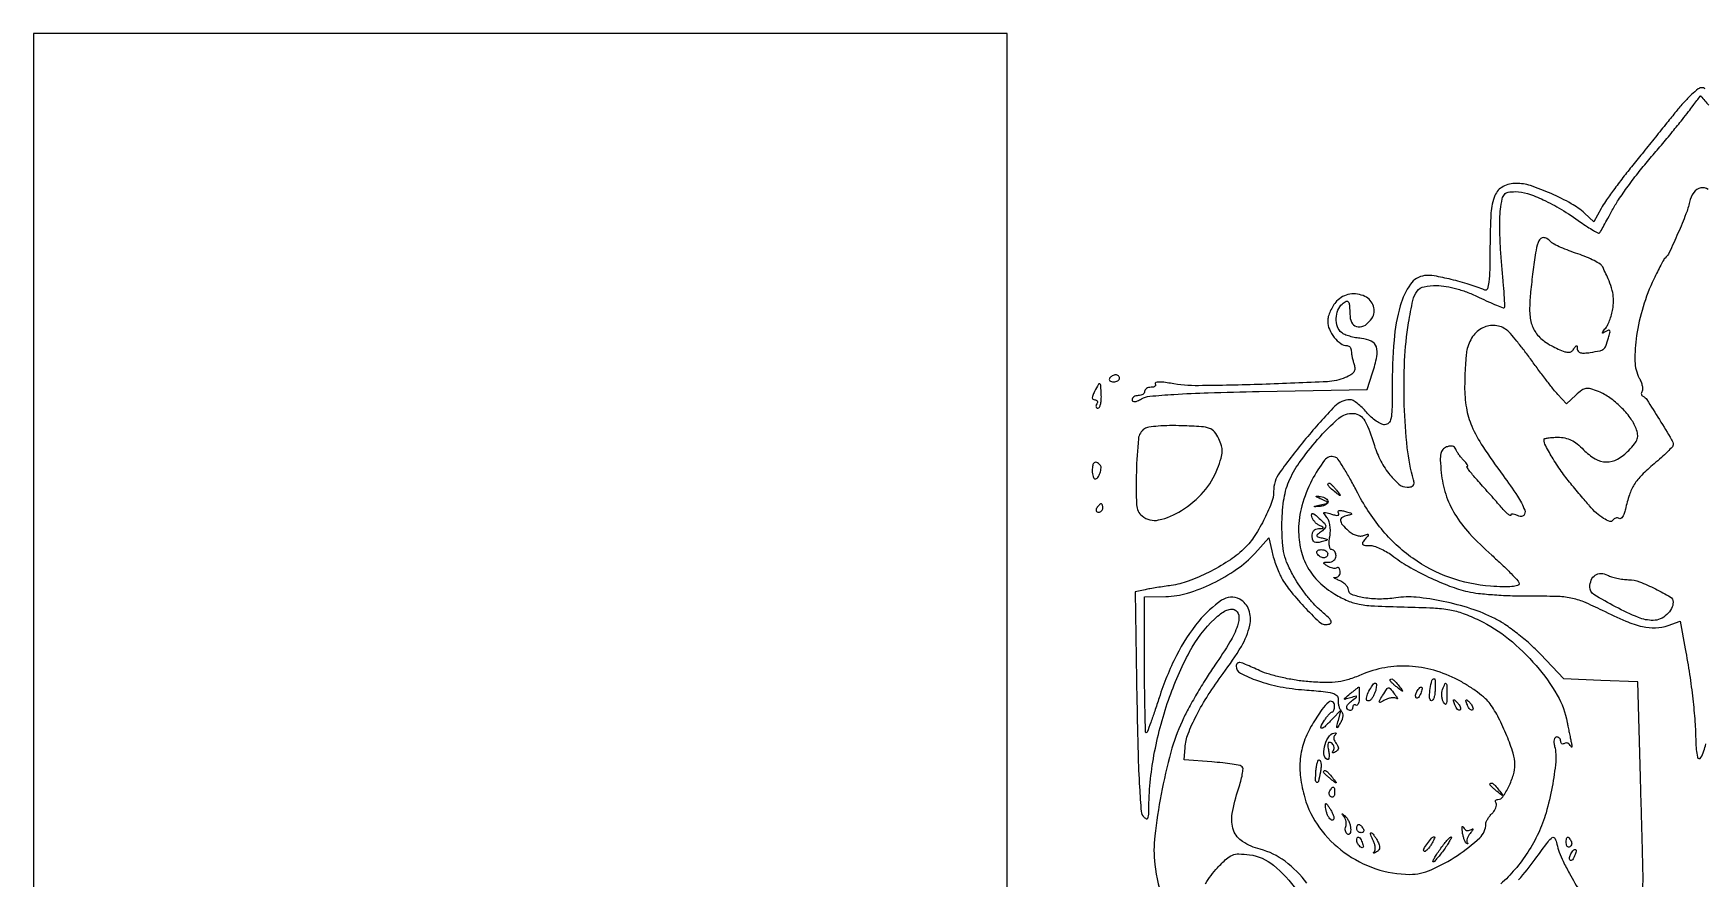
# Model space of a CAD drawing. Extents: x 0 to 848, y 0 to 1200.
# Drawn here: x 0 to 401.1, y 997 to 1200 of the extents above; entities that cross this region are included whole.
import ezdxf

# ---------------------------------------------------------------- set-up
doc = ezdxf.new("R2010")
doc.units = 0

msp = doc.modelspace()

# ---------------------------------------------------------------- linework, layer by layer
for points in [[(566.821126, 1139.97925, -0.000003), (566.831352, 1129.659375, -0.000009)], [(566.842867, 1117.750456, -0.000006), (566.855748, 1104, 0.000253)], [(401.720941, 1186.702658, 0.150186), (400.910463, 1186.969079, 0.17366), (400.045824, 1186.678279, 0.019212), (398.433884, 1185.301855, 0.021603), (396.593013, 1183.450018, 0.015878), (394.711671, 1181.25, -0.000582), (392.53307, 1178.538693, -0.000285), (389.752279, 1175.090226, -0.000283), (386.858552, 1171.510045, -0.000412), (384.301208, 1168.355023, 0.006402), (381.94937, 1165.381406, 0.006445), (379.679826, 1162.355176, 0.006311), (377.769827, 1159.6682, 0.025682), (376.71522, 1157.963383), (374.93044, 1154.71672), (372.71522, 1156.792175, 0.061059), (369.545828, 1159.107246, 0.02388), (364.685149, 1161.522433, 0.023198), (359.712045, 1163.434241, 0.079559), (356.306704, 1163.990231, 0.122361), (353.132079, 1163.211828, 0.175716), (351.200099, 1161.091502, 0.083443), (350.237703, 1156.878322, 0.014519), (350, 1148.69416, -0.005011), (349.945795, 1143.285228, -0.025079), (349.733281, 1140.262503, -0.051619), (349.363037, 1138.633495, -0.434891), (348.75, 1138.356985, 0.024085), (345.016073, 1139.71384, 0.016476), (340.663881, 1140.906352, 0.014992), (336.609913, 1141.747179, 0.072398), (334.2636, 1141.817553, 0.21815), (330.880761, 1139.770746, 0.079613), (328.448292, 1134.579722, 0.050216), (326.955379, 1126.327218, 0.019658), (326.5, 1114.749118, -0.005118), (326.447962, 1109.665249, -0.046035), (326.198186, 1107.45391, -0.142094), (325.642825, 1106.40459, -0.203284), (324.68544, 1105.999118, -0.11503), (323.815848, 1106.202306, -0.036638), (322.662384, 1106.880991, -0.03436), (321.446388, 1107.851862, -0.032217), (320.346546, 1109, 0.025686), (319.274898, 1110.14834, 0.030001), (318.14266, 1111.11875, 0.031222), (317.104414, 1111.808182, 0.131692), (316.388763, 1112, 0.204034), (312.72397, 1110.439558, 0.01753), (305.775625, 1102.685571, 0.019347), (299.433827, 1094.461938, 0.155798), (298, 1089.972082, -0.093444), (297.458465, 1087.099722, -0.026865), (295.579381, 1082.96333, -0.027849), (293.164961, 1078.896901, -0.056989), (290.763821, 1076.0769, -0.044861), (287.128388, 1073.244145, -0.027128), (282.382687, 1070.539346, -0.027248), (277.48517, 1068.414782, -0.055206), (273.41398, 1067.39896, 0.00354), (271.741451, 1067.161043, 0.002875), (269.952069, 1066.883034, 0.002905), (268.305941, 1066.607756, 0.00755), (267.124977, 1066.38479), (264.749955, 1065.899139), (265.177531, 1039.447015, 0.002499), (265.438837, 1027.100587, 0.008136), (265.785912, 1018.925969, 0.005873), (266.196655, 1013.105444, 0.177634), (266.802554, 1011.797446, 0.078756), (267.386225, 1011.373481, 0.374417), (267.755068, 1011.465894, 0.135981), (267.967707, 1012.069938, 0.014987), (268.024274, 1013.55, -0.043279), (269.26348, 1026.591894, -0.037838), (272.745271, 1039.846771, -0.039677), (277.81693, 1051.457572, -0.080064), (283.851089, 1059.379897, -0.027366), (285.257015, 1060.57705, -0.051393), (286.529429, 1061.353596, -0.067914), (287.637928, 1061.708237, -0.135935), (288.546372, 1061.620579, -0.281116), (289.625055, 1060.22005, -0.111058), (289.339558, 1057.704154, -0.052693), (287.521519, 1053.837301, -0.014953), (283.904316, 1048.251718, 0.011004), (281.775261, 1045.020304, 0.007732), (279.51697, 1041.296177, 0.007806), (277.465202, 1037.662573, 0.016167), (276.000882, 1034.751718, 0.042429), (273.30361, 1027.338354, 0.019057), (270.979251, 1017.230846, 0.018576), (269.458228, 1007.219461, 0.05754), (269.467273, 1000.39481, 0.061537), (271.702143, 991.230511, 0.078509)], [(305.990074, 995.869616, 0.072034), (300.771023, 1001.125258, 0.097669), (294.76313, 1004.029995, -0.07741), (290.564428, 1005.855585, -0.167284), (288.391803, 1008.571895, -0.129448), (288.047614, 1012.578978, -0.038899), (289.571847, 1018.559873, 0.015828), (290.126572, 1020.381207, 0.022956), (290.490215, 1022.022105, 0.019929), (290.667534, 1023.354229, 0.222577), (290.490933, 1023.84482, 0.150796), (289.96385, 1024.124546, 0.008023), (288.070876, 1024.454416, 0.012004), (285.771543, 1024.760814, 0.008409), (283.169086, 1025), (276.5, 1025.5), (276.71703, 1028.460097, -0.074518), (277.458488, 1031.745744, -0.026392), (279.445028, 1036.152891, -0.023965), (282.314705, 1041.116732, -0.018653), (285.883482, 1046.229448, 0.027586), (290.268801, 1052.757264, 0.079128), (292.280904, 1057.817562, 0.140852), (292.060708, 1061.52444, 0.187192), (289.881465, 1064.063438, 0.280212), (285.506335, 1063.822505, 0.070793), (280.027715, 1058.792101, 0.054489), (274.643815, 1050.534993, 0.040187), (270.505478, 1040.427193, -0.004147), (269.447091, 1037.196268, -0.006763), (268.489591, 1034.475488, -0.001916), (267.624814, 1032.148014, -0.312412), (267.411046, 1032, -0.406139), (267.243151, 1032.163316, -0.000622), (267.120745, 1036.798416, -0.003932), (267.029539, 1042.071387, -0.002358), (267, 1048.335033), (267, 1064.670066), (272.100384, 1064.736372, 0.071231), (277.311519, 1065.551809, 0.038534), (283.365062, 1067.930953, 0.038107), (289.124799, 1071.287741, 0.058122), (293.470305, 1075.098811), (296.871149, 1078.863139), (297.556013, 1075.68157, 0.020251), (297.92394, 1074.255649, 0.012135), (298.469859, 1072.59318, 0.012142), (299.094528, 1070.962536, 0.020623), (299.705256, 1069.635641, 0.049997), (301.81638, 1066.360134, 0.020341), (305.289797, 1062.344316, 0.013943), (308.926093, 1058.680742, 0.192644), (310.62736, 1058, 0.114331), (311.623769, 1058.230858, 0.406023), (311.824089, 1058.789898, 0.099797), (311.082439, 1059.815175, 0.01153), (308.941203, 1061.702928, -0.036542), (307.561661, 1063.047488, -0.015773), (305.919705, 1065.022222, -0.01551), (304.297035, 1067.242698, -0.019832), (302.950587, 1069.388368, -0.022962), (301.396093, 1072.412307, -0.049092), (300.544109, 1074.893079, -0.043369), (300.134276, 1077.679664, -0.014515), (300.009384, 1081.798306, -0.034717), (300.412769, 1087.710803, -0.064151), (301.675125, 1092.35038, -0.057181), (304.184653, 1096.857749, -0.022486), (308.589648, 1102.449675, -0.034613), (313.643944, 1107.544714, -0.200243), (317.16124, 1108.729689, -0.258104), (319.895353, 1106.955978, -0.055008), (322.075954, 1101.5, 0.048761), (323.522887, 1097.744567, 0.047139), (325.683074, 1094.294526, 0.050912), (328.06432, 1091.76574, 0.180343), (330.118279, 1091, 0.052504), (331.028107, 1091.095804, 0.163013), (331.55252, 1091.405189, 0.181907), (331.751409, 1091.942153, 0.068161), (331.636526, 1092.75, -0.042366), (330.136174, 1100.439608, -0.019092), (329.418314, 1110.702468, -0.019032), (329.486693, 1121.379449, -0.029912), (330.441154, 1130.5, -0.013016), (331.47517, 1135.873432, -0.107645), (332.506927, 1138.119552, -0.182866), (334.149236, 1139.158355, -0.053538), (337.173641, 1139.44741, -0.039648), (339.431961, 1139.241463, -0.025506), (341.998849, 1138.664228, -0.023831), (344.70763, 1137.76701, -0.021881), (347.398891, 1136.59327, 0.006828), (349.618105, 1135.544824, 0.010969), (351.54109, 1134.718704, 0.00493), (353.169756, 1134.079563, 0.30355), (353.458999, 1134.14586, 0.205198), (353.576804, 1134.467307, 0.001714), (353.421849, 1137.186596, 0.005697), (353.195737, 1140.332823, 0.003595), (352.863583, 1144, -0.00932), (352.55146, 1147.948834, -0.008966), (352.381755, 1151.957812, -0.008927), (352.358689, 1155.495196, -0.031904), (352.528383, 1157.75, -0.016668), (352.965318, 1160.261713, -0.123997), (353.490914, 1161.343415, -0.177248), (354.379505, 1161.853261, -0.04254), (356.101111, 1162, -0.078695), (359.010938, 1161.53917, -0.030638), (362.812024, 1160.041258, -0.026872), (367.143611, 1157.728749, -0.019029), (371.748339, 1154.697638, 0.009754), (373.402184, 1153.564466, 0.015957), (374.85109, 1152.677553, 0.009779), (376.055132, 1152.023187, 0.352197), (376.345141, 1152.081673, 0.045125), (376.566833, 1152.402717, 0.001283), (377.385206, 1153.860328, 0.0026), (378.335542, 1155.584207, 0.001784), (379.396458, 1157.549231, -0.025349), (380.871841, 1159.998447, -0.009327), (383.189562, 1163.303914, -0.009218), (385.859689, 1166.826484, -0.010937), (388.513653, 1170.049231, 0.002873), (391.173734, 1173.175281, 0.002675), (393.862169, 1176.406627, 0.002665), (396.220994, 1179.304201, 0.009058), (397.713997, 1181.228649, -0.00147), (398.789832, 1182.659701, -0.002387), (399.713092, 1183.868279, -0.000343), (400.537767, 1184.935671, -0.180842), (400.607166, 1184.978649, -0.27232), (400.67941, 1184.953492, -0.000102), (402.560748, 1182.736867, -0.00149)], [(402.394958, 1162.50849, 0.224186), (400.647865, 1162.888958, 0.180788), (398.94632, 1161.763508, 0.105434), (397.93923, 1159.5, -0.041047), (397.083552, 1156.638628, -0.009607), (395.170781, 1152.009564, -0.006494), (393.085414, 1147.390092, -0.100817), (392.054777, 1146, 0.081567), (391.745882, 1145.615008, 0.005027), (391.035544, 1144.325, 0.007356), (390.223699, 1142.760147, 0.005378), (389.366697, 1141, 0.03676), (386.79163, 1134.338466, 0.037355), (385.236544, 1127.40717, 0.039801), (384.827268, 1121.258763, 0.120723), (385.870648, 1117.229333, -0.032637), (386.297606, 1116.294451, -0.038697), (386.571284, 1115.363085, -0.042446), (386.670842, 1114.561727, -0.149176), (386.540014, 1114.064743, 0.078176), (386.386002, 1113.697958, 0.101788), (386.371971, 1113.334884, 0.117234), (386.498795, 1113.032945, 0.131317), (386.743769, 1112.83541, -0.146819), (387.680036, 1112.032266, -0.003679), (390.707802, 1107.233562, -0.003892), (393.649968, 1102.410211, -0.135812), (394, 1101.145317, -0.191422), (393.829302, 1100.715788, -0.007993), (392.657194, 1099.513105, -0.01284), (391.180346, 1098.118942, -0.00867), (389.428746, 1096.60243, 0.022003), (386.487434, 1093.915407, 0.05572), (384.679868, 1091.65818, 0.05973), (383.486737, 1089.153635, 0.028509), (382.539891, 1085.709102, -0.033531), (382.245585, 1084.679007, -0.061595), (381.852342, 1083.90171, -0.098704), (381.43001, 1083.481713, -0.292821), (381.039781, 1083.475414, 0.107537), (380.649545, 1083.613157, 0.099565), (380.22569, 1083.581989, 0.095735), (379.833494, 1083.386323, 0.091143), (379.53446, 1083.055758, -0.349304), (378.795538, 1082.790115, -0.056024), (377.307747, 1083.488589, -0.045801), (375.558911, 1084.797199, -0.03646), (373.927551, 1086.5, 0.002736), (373.422965, 1087.103267, 0.000357), (372.340526, 1088.38125, 0.000416), (371.05421, 1089.895192, 0.000348), (369.686467, 1091.5, -0.022316), (367.411407, 1094.42, -0.017269), (365.191919, 1097.787609, -0.013393), (363.381521, 1100.939247, -0.12429), (363, 1102.45034, -0.340777), (363.166238, 1102.665925, -0.023164), (363.973167, 1102.838537, -0.025513), (365.042894, 1102.96037, -0.015598), (366.312909, 1103, -0.051582), (368.005746, 1102.824894, -0.06141), (369.524431, 1102.30672, -0.055724), (370.982809, 1101.386667, -0.033179), (372.5, 1100, 0.069273), (375.249944, 1097.828102, 0.129612), (377.962348, 1097.070475, 0.132407), (380.655512, 1097.7544, 0.073844), (383.348342, 1099.841703, 0.023075), (384.743201, 1101.439011, 0.08707), (385.375246, 1102.601485, 0.116875), (385.47794, 1103.719445, 0.059417), (385.113204, 1105.091703, 0.063156), (383.691174, 1107.666342, 0.040904), (381.463671, 1110.244653, 0.04045), (378.803949, 1112.465187, 0.05558), (376.077792, 1113.967778, 0.024431), (374.205151, 1114.638316, 0.11235), (373.062473, 1114.71985, 0.120796), (372.040101, 1114.296062, 0.030211), (370.640433, 1113.13193), (368.359162, 1110.988787), (366.325618, 1113.244394, -0.015249), (365.26555, 1114.494869, -0.00382), (363.614743, 1116.599916, -0.003898), (361.76322, 1119.03748, -0.003916), (359.952722, 1121.5, 0.006745), (358.177215, 1123.886516, 0.007949), (356.430778, 1126.095345, 0.007082), (354.903054, 1127.912502, 0.048421), (354.056685, 1128.718197, 0.140502), (351.249925, 1129.855031, 0.1438), (348.295175, 1129.31742, 0.127156), (345.836895, 1127.167531, 0.098895), (344.441691, 1123.886959, 0.029195), (344.24725, 1122.570119, 0.006822), (344.080882, 1120.343553, 0.007011), (343.960166, 1117.77232, 0.00683), (343.910233, 1115.176199, 0.043427), (344.326098, 1110.067796, 0.060119), (345.631028, 1105.664748, 0.044071), (348.275078, 1100.782014, 0.013073), (353.147976, 1093.817863, -0.014103), (356.607187, 1088.852372, -0.052632), (358.346012, 1085.472099, -0.288176), (358.103961, 1084.221678, -0.339687), (356.943539, 1084.030217, 0.03004), (356.197634, 1084.37351, 0.060301), (355.570556, 1084.534176, 0.107953), (355.15677, 1084.499038, 0.328466), (354.998779, 1084.285184, -0.586311), (354.823085, 1084.187218, -0.039663), (354.242111, 1084.611898, -0.025669), (353.412971, 1085.402844, -0.012182), (352.424606, 1086.5, 0.002403), (351.227332, 1087.88249, 0.001299), (349.740873, 1089.573438, 0.001294), (348.218123, 1091.287661, 0.00204), (346.901576, 1092.75, -0.00945), (345.811589, 1093.997378, -0.018084), (344.993065, 1095.045312, -0.0174), (344.458433, 1095.840119, -0.588653), (344.547178, 1096, 0.467933), (344.649863, 1096.123041, 0.090029), (344.532497, 1096.435379, 0.042684), (344.18868, 1096.91259, 0.018939), (343.660714, 1097.482143, -0.023399), (343.064007, 1098.137475, -0.019934), (342.49667, 1098.88075, -0.020405), (342.034698, 1099.59945, -0.052231), (341.779316, 1100.162053, 0.14047), (341.485884, 1100.590165, 0.117032), (340.989325, 1100.834834, 0.091733), (340.328997, 1100.862489, 0.056387), (339.57332, 1100.666509, 0.118252), (338.666911, 1100.04398, 0.132842), (338.189422, 1099.102654, 0.064109), (338.066552, 1097.515338, 0.010953), (338.28695, 1094.488848, 0.055347), (339.368531, 1089.291687, 0.0584), (341.553329, 1084.558234, 0.049337), (345.116317, 1079.848817, 0.025505), (350.403938, 1074.685425, -0.00851), (352.931357, 1072.379834, -0.012558), (355.062407, 1070.26463, -0.007815), (356.753501, 1068.443479, -0.185266), (357, 1067.801057, -0.346136), (356.646193, 1067.35121, -0.03835), (355.265034, 1067.126591, -0.028635), (353.152949, 1067.06891, -0.01037), (350.155885, 1067.220959, -0.068065), (340.331836, 1069.287663, -0.068851), (331.465227, 1073.912204, -0.066175), (323.90619, 1080.959736, -0.055649), (317.928107, 1090.142988, 0.010341), (316.357961, 1093.111264, 0.014567), (314.828006, 1095.684746, 0.010705), (313.464432, 1097.73495, 0.160452), (312.786927, 1098.243907, 0.319985), (310.239789, 1097.474681, 0.047693), (307.213181, 1092.677231, 0.046852), (304.803494, 1086.535021, 0.070172), (304, 1080.838038, 0.056616), (304.553138, 1075.968662, 0.071717), (306.186457, 1071.750215, 0.072475), (308.927946, 1068.198063, 0.059416), (312.748315, 1065.293141, 0.031414), (315.858151, 1063.718886, 0.056109), (318.598215, 1062.890152, 0.034324), (322.2519, 1062.475586, 0.005602), (329.379731, 1062.239167, -0.006466), (336.408834, 1061.993862, -0.031984), (340.342133, 1061.552427, -0.045426), (343.523378, 1060.683967, -0.022467), (347.379731, 1059.04344, -0.05846), (354.482716, 1054.551246, -0.044563), (361.095891, 1048.141437, -0.046011), (366.167232, 1041.037623, -0.088908), (368.558681, 1034.5, 0.004294), (368.732328, 1033.556005, 0.002088), (368.969509, 1032.353125, 0.002071), (369.226803, 1031.103099, 0.002988), (369.465514, 1030, -0.009972), (369.646631, 1029.102594, -0.052855), (369.683435, 1028.603393, -0.609383), (369.587, 1028.557497, -0.119845), (369.425678, 1028.756231, 0.076603), (369.128888, 1029.193586, 0.098512), (368.73574, 1029.477402, 0.113905), (368.309524, 1029.564713, 0.132975), (367.91459, 1029.447214, -0.092807), (367.565579, 1029.312451, -0.171257), (367.268661, 1029.359094, -0.174358), (367.070312, 1029.580506, -0.096615), (367, 1029.940983, 0.095177), (366.922351, 1030.345207, 0.096953), (366.700653, 1030.688914, 0.0988), (366.3698, 1030.919006, 0.103039), (365.980948, 1031, 0.241714), (365.636729, 1030.82327, 0.105329), (365.42498, 1030.339062, 0.070236), (365.379756, 1029.612059, 0.041206), (365.5193, 1028.75, -0.085238), (365.790501, 1025.030335, -0.021812), (364.939794, 1019.032652, -0.023086), (363.47425, 1012.792555, -0.041848), (361.625859, 1007.889153, -0.03216), (359.086684, 1003.332978, -0.033123), (356.006675, 999.187145, -0.034854), (352.592798, 995.700499, -0.048144)], [(386.357708, 945.75, -0.000031), (386.511, 964.929573, -0.00005), (386.644698, 981.326562, -0.000009), (386.76453, 995.814932, -0.002666), (386.780672, 997, 0.011004), (386.777237, 998.125277, 0.000161), (386.608479, 1004.772887, 0.000441), (386.403342, 1012.487269, 0.000291), (386.154553, 1021.354509), (385.5, 1044.209017), (376.634706, 1044.585807), (367.769412, 1044.962597), (362.134706, 1050.875589, 0.020998), (359.584378, 1053.336232, 0.015609), (356.57661, 1055.840459, 0.01584), (353.585663, 1058.02764, 0.034093), (351.126094, 1059.473924, 0.037697), (345.431082, 1061.801917, 0.026768), (338.759318, 1063.570813, 0.027127), (332.30157, 1064.55608, 0.061581), (327.372958, 1064.428678, -0.037124), (323.446405, 1064.13507, -0.042018), (319.682206, 1064.450358, -0.045707), (316.795374, 1065.214924, -0.314973), (316, 1066.352271, 0.141383), (315.839868, 1066.907254, 0.055555), (315.339063, 1067.53575, 0.049168), (314.610835, 1068.135238, 0.043505), (313.75, 1068.609464, -0.008757), (312.951045, 1068.979838, -0.043861), (312.528125, 1069.232927, -0.610014), (312.5418, 1069.32242, -0.135126), (312.75, 1069.33389, 0.124499), (313.22609, 1069.350148, 0.127214), (313.632812, 1069.591153, 0.112817), (313.90529, 1070.027586, 0.083552), (314, 1070.590402, 0.051942), (313.942674, 1071.140743, 0.112792), (313.765662, 1071.524463, 0.186854), (313.504144, 1071.682828, 0.184198), (313.202254, 1071.625, -0.131214), (312.79244, 1071.501528, -0.054724), (312.212247, 1071.546664, -0.049042), (311.56691, 1071.73572, -0.045296), (310.952254, 1072.05067, -0.013443), (310.182236, 1072.567283, -0.326284), (310.104983, 1072.798702, -0.310059), (310.302549, 1072.952313, -0.012704), (311.25, 1072.984687, 0.084232), (311.918312, 1073.104104, 0.092453), (312.485937, 1073.436127, 0.099524), (312.865641, 1073.92663, 0.115601), (313, 1074.5, 0.065822), (312.924184, 1075.073423, 0.083102), (312.70206, 1075.559375, 0.099183), (312.372524, 1075.884409, 0.146229), (311.985738, 1076, -0.282955), (311.624064, 1076.222488, -0.079847), (311.414241, 1076.881015, -0.053191), (311.371659, 1077.874896, -0.027738), (311.518943, 1079.107526, 0.039475), (311.648431, 1080.459623, 0.043035), (311.556866, 1081.775957, 0.047151), (311.264845, 1082.921048, 0.08742), (310.791048, 1083.751772, -0.015547), (310.11161, 1084.624273, -0.416286), (310.153694, 1084.887742, -0.228635), (310.507295, 1084.949871, -0.007929), (311.883071, 1084.537112, 0.020649), (312.876705, 1084.266348, 0.093877), (313.473306, 1084.24394, 0.313581), (313.686136, 1084.445175, 0.19212), (313.62385, 1084.799607, -0.186376), (313.556597, 1085.15888, -0.29497), (313.764506, 1085.378881, -0.102139), (314.331582, 1085.399536, -0.025014), (315.24862, 1085.197181, -0.007736), (316.46385, 1084.844221, -0.202655), (316.718995, 1084.630171, -0.472934), (316.633616, 1084.434085, -0.01792), (315.75, 1084.217116, 0.078089), (314.487076, 1083.740582, 0.285342), (314.095756, 1083.021228, 0.166677), (314.507228, 1082.014532, 0.029233), (315.962755, 1080.533706, 0.051085), (316.863666, 1079.872021, 0.057559), (317.845673, 1079.437704, 0.063995), (318.796351, 1079.270985, 0.103415), (319.604198, 1079.401611, -0.012024), (320.531023, 1079.731928, -0.378708), (320.736729, 1079.643566, -0.281631), (320.708665, 1079.384724, -0.008921), (320.018999, 1078.522892, 0.028629), (319.400787, 1077.684691, 0.299978), (319.402669, 1077.278424, 0.230935), (319.798898, 1077.046596, 0.018869), (321.033164, 1077, -0.074351), (322.123073, 1076.837027, -0.029196), (323.551017, 1076.307301, -0.02811), (325.053549, 1075.544415, -0.031299), (326.405609, 1074.641876, 0.031485), (330.357133, 1072.006234, 0.019956), (335.255264, 1069.422663, 0.020024), (340.295894, 1067.259213, 0.034164), (344.675411, 1065.918464, 0.030571), (347.205122, 1065.49032, 0.009337), (351.072637, 1065.149633, 0.009308), (355.427587, 1064.929199, 0.010046), (359.678248, 1064.87876, -0.008084), (365.990882, 1064.828632, -0.042966), (369.419442, 1064.450005, -0.051291), (372.460729, 1063.51469, -0.01454), (376.966638, 1061.448569, 0.013839), (382.65612, 1058.830079, 0.044003), (386.632108, 1057.531397, 0.065418), (389.809378, 1057.221886, 0.075615), (392.797052, 1057.779407), (395.693174, 1058.789001), (396.922466, 1052.1445, -0.008189), (397.953297, 1046.012957, -0.009387), (398.731734, 1040.123351, -0.010079), (399.237171, 1034.673493, -0.014903), (399.441218, 1029.877319, 0.04551), (399.827914, 1026.160727, 0.703643), (400.69483, 1026.029854, 0.080197), (401.841904, 1029.33294, 0.012101)], [(356.873671, 996.65552, 0.023634), (360.886908, 1001.674977, -0.003225), (363.949067, 1005.842774, -0.081547), (364.962716, 1006.821683, -0.453198), (365.588139, 1006.664788, -0.066754), (366.082708, 1005.269661, 0.036966), (366.650235, 1003.305375, 0.024146), (367.576645, 1001.135085, 0.015105), (369.099574, 998.22358, 0.003889), (371.735258, 993.619413, -0.103851)], [(281.672121, 995.748729, -0.059167), (284.518809, 999.588621, -0.018422), (286.667449, 1001.704944, -0.08961), (288.107869, 1002.612514, -0.101714), (289.68578, 1002.900895, -0.027216), (292.243127, 1002.705176, -0.141491), (297.994648, 1000.192255, -0.066432), (303.546872, 994.173396, -0.063384)]]:
    msp.add_lwpolyline(points, format="xyb")
msp.add_lwpolyline([(234, 930), (234, 1065), (234, 1200), (117, 1200), (0, 1200), (0, 1006.5), (0, 813)])
for points in [[(361.543265, 1149.75, 0.037407), (360.973604, 1147.322926, 0.00678), (360.317251, 1142.738311, 0.007816), (359.769543, 1137.912201, 0.015878), (359.519148, 1134.101829, 0.063747), (359.830036, 1130.784888, 0.096728), (360.99082, 1128.140455, 0.089824), (363.136709, 1125.995654, 0.048518), (366.409358, 1124.169285, 0.018494), (367.966944, 1123.556043, 0.086717), (368.913099, 1123.398407, 0.151344), (369.581488, 1123.611272, 0.09953), (370.144046, 1124.19883, -0.011335), (370.603984, 1124.888852, -0.247569), (370.813145, 1124.996371, -0.38599), (370.951265, 1124.868395, -0.01877), (370.984687, 1124.189957, 0.183926), (371.199003, 1123.64625, 0.144235), (371.745267, 1123.31505, 0.078566), (372.690042, 1123.218601, 0.025315), (374.094289, 1123.36758, 0.010619), (376.43596, 1123.787775, 0.119438), (377.285756, 1124.184256, 0.135303), (377.813307, 1124.911568, 0.014966), (378.482906, 1126.875229, 0.014815), (378.815977, 1128.083062, 0.156603), (378.780038, 1128.586706, 0.392934), (378.493581, 1128.721591, 0.058384), (377.857134, 1128.433271, -0.010222), (377.119423, 1128.009366, -0.55222), (377.00223, 1128.074609, -0.181338), (377.076965, 1128.311946, -0.004294), (377.813891, 1129.237488, 0.060262), (378.349747, 1130.090986, 0.024687), (378.871889, 1131.358018, 0.023992), (379.304522, 1132.789215, 0.028262), (379.57055, 1134.179447, 0.042959), (379.670407, 1136.316436, 0.052907), (379.382431, 1138.290081, 0.038651), (378.598416, 1140.595019, 0.012089), (377.078138, 1143.915954, 0.136619), (376.501106, 1144.567211, 0.022608), (375.039224, 1145.421771, 0.02338), (373.179075, 1146.290756, 0.018789), (371.106205, 1147.053777, -0.011716), (369.002452, 1147.794557, -0.013805), (367.049196, 1148.596549, -0.012728), (365.445526, 1149.356758, -0.079486), (364.712177, 1149.887823, 0.057911), (363.674499, 1150.709432, 0.150491), (362.762185, 1150.947516, 0.199179), (362.039303, 1150.610128, 0.10933)], [(313.155538, 1135.665563, 0.047394), (312.330431, 1134.601265, 0.03617), (311.633189, 1133.301744, 0.037096), (311.155278, 1131.975986, 0.068061), (311, 1130.840536, 0.104601), (311.400635, 1128.946423, 0.064281), (312.587886, 1126.989266, 0.066796), (314.150606, 1125.492803, 0.158905), (315.662074, 1125, -0.123321), (316.045962, 1124.903855, -0.099936), (316.374355, 1124.632812, -0.090123), (316.596733, 1124.227498, -0.078777), (316.676155, 1123.75, 0.034797), (316.723933, 1123.131979, 0.013101), (316.873303, 1122.276807, 0.012904), (317.085057, 1121.351317, 0.015328), (317.333974, 1120.490195, -0.075386), (317.503274, 1119.451408, -0.149735), (317.270047, 1118.658842, -0.113467), (316.569453, 1117.991123, -0.033737), (315.241153, 1117.319798, -0.08848), (310.91741, 1116.334699, -0.003786), (295.238583, 1115.708162, -0.005501), (279.977433, 1115.382029, -0.047844), (273.222802, 1115.959258, 0.016655), (271.65702, 1116.191992, 0.035345), (270.433186, 1116.245373, 0.061443), (269.692588, 1116.133592, 0.499139), (269.58604, 1115.860784, -0.170917), (269.657233, 1115.53479, -0.189645), (269.5038, 1115.252855, -0.119646), (269.118241, 1115.062117, -0.055368), (268.559017, 1115, 0.062283), (267.962904, 1114.925455, 0.080552), (267.457961, 1114.70625, 0.097988), (267.120018, 1114.381379, 0.153634), (267, 1114, -0.148195), (266.884432, 1113.618646, -0.098894), (266.559375, 1113.29375, -0.082425), (266.073457, 1113.074694, -0.064853), (265.5, 1113, 0.067246), (264.926627, 1112.922536, 0.084069), (264.440625, 1112.695915, 0.099557), (264.115614, 1112.359575, 0.143424), (264, 1111.964816, 0.258934), (264.17781, 1111.644488, 0.167484), (264.601448, 1111.547335, 0.076196), (265.305559, 1111.733555, 0.026282), (266.25, 1112.205255, -0.105657), (268.274322, 1112.843059, -0.007895), (274.069007, 1113.301228, -0.008208), (282.312599, 1113.686475, -0.002671), (294.497449, 1113.990438), (320.494897, 1114.5), (321.789753, 1118.457919, 0.028899), (322.825169, 1122.3754, 0.12941), (322.691626, 1124.725026, 0.206881), (321.486673, 1126.09287, 0.090433), (319.102694, 1126.72769, -0.026372), (317.702827, 1126.914412, -0.025064), (316.305992, 1127.249513, -0.025906), (315.103139, 1127.671448, -0.076035), (314.352694, 1128.122253, -0.136856), (313.36413, 1129.54864, -0.089095), (313.050179, 1131.540825, -0.087868), (313.449334, 1133.543836, -0.127201), (314.5, 1135, -0.049356), (315.471096, 1135.655974, -0.395745), (315.947351, 1135.530195, -0.121817), (316.207206, 1134.736733, -0.006159), (316.376363, 1132, 0.142348), (316.974383, 1130.266597, 0.221682), (318.322313, 1129.495752, 0.174446), (320.059047, 1129.961933, 0.094531), (321.625442, 1131.562406, 0.231886), (322.009172, 1134.487995, 0.201246), (319.946207, 1136.828344, 0.154932), (316.318434, 1137.353278, 0.164687)], [(255, 1114, 0.02239), (254.546869, 1113.053806, 0.103812), (254.430081, 1112.4624, 0.240845), (254.603414, 1112.133168, 0.15459), (255.023833, 1112, -0.104247), (255.392737, 1111.922241, -0.179623), (255.615065, 1111.70625, -0.165017), (255.653288, 1111.381926, -0.086162), (255.5, 1111, 0.068772), (255.33079, 1110.617239, 0.142974), (255.332441, 1110.29375, 0.190341), (255.499589, 1110.080727, 0.133104), (255.797464, 1110, 0.274897), (256.142485, 1110.205197, 0.058596), (256.412755, 1110.88058, 0.045903), (256.580857, 1111.849086, 0.028913), (256.606481, 1112.99772, 0.004269), (256.499249, 1115.430838, 0.244825), (256.278183, 1115.80574, 0.424894), (255.956934, 1115.725163, 0.007521)], [(258.603006, 1117.166667, 0.16277), (258.528782, 1116.850897, 0.190804), (258.66697, 1116.578125, 0.124167), (259.023273, 1116.393656, 0.05773), (259.543989, 1116.333333, 0.055286), (260.100961, 1116.395108, 0.074868), (260.572297, 1116.578125, 0.094314), (260.888458, 1116.848724, 0.170324), (261, 1117.166667, 0.112153), (260.927786, 1117.484563, 0.100145), (260.723586, 1117.755208, 0.094392), (260.418314, 1117.936779, 0.087308), (260.059017, 1118, 0.076861), (259.660916, 1117.938439, 0.053298), (259.243158, 1117.755208, 0.05288), (258.869696, 1117.485481, 0.071639)], [(267, 1105.043961, 0.228928), (265.523946, 1102.62095, 0.017099), (265.024947, 1094.691742, 0.017567), (265.076345, 1086.754776, 0.212219), (266.399222, 1084.083639, 0.232344), (270.388151, 1083.123793, 0.085205), (275.897981, 1085.391521, 0.072892), (281.188849, 1089.902261, 0.088855), (284.54138, 1095.469182, 0.016713), (285.393348, 1097.945286, 0.064207), (285.667907, 1099.54737, 0.082507), (285.493885, 1100.953284, 0.039566), (284.839713, 1102.655605, 0.060127), (283.796344, 1104.297529, 0.137758), (282.605842, 1105.131034, 0.068501), (280.645228, 1105.528944, 0.007304), (275.989905, 1105.756475, 0.01253), (273.012108, 1105.783786, 0.015803), (270.259535, 1105.65297, 0.013935), (267.987116, 1105.408982, 0.110123)], [(254.428571, 1095, 0.032212), (254.47798, 1094.233857, 0.049632), (254.627947, 1093.5875, 0.063935), (254.84659, 1093.14044, 0.252212), (255.107297, 1093, 0.246704), (255.771501, 1093.348963, 0.068974), (256.315623, 1094.432002, 0.067668), (256.552493, 1095.645921, 0.21392), (256.264432, 1096.402234, 0.086116), (255.507141, 1096.935576, 0.280545), (254.922207, 1096.873785, 0.187519), (254.539158, 1096.245904, 0.044293)], [(313.127555, 1090.25, -0.001576), (314.00764, 1089.120493, -0.377591), (314, 1089, -0.377591), (313.879507, 1088.99236, -0.001576), (312.75, 1089.872445, -0.017685), (311.693241, 1090.76332, -0.065617), (311.130484, 1091.426111, -0.241985), (311.09305, 1091.806605, -0.307699), (311.377555, 1092, -0.184603), (311.589861, 1091.91885, -0.013803), (312.047359, 1091.485938, -0.017649), (312.574319, 1090.920402, -0.012436)], [(255.5, 1086, 0.082592), (255.343488, 1085.6179, 0.161196), (255.3746, 1085.29375, 0.182303), (255.586039, 1085.078288, 0.108972), (255.940983, 1085, 0.093332), (256.345238, 1085.076123, 0.09642), (256.688914, 1085.29375, 0.099167), (256.918938, 1085.618444, 0.105053), (257, 1086, 0.042167), (256.967655, 1086.382849, 0.061769), (256.870461, 1086.70625, 0.081139), (256.727648, 1086.92554, 0.210953), (256.559017, 1087, 0.151918), (256.34829, 1086.934461, 0.038439), (256.066025, 1086.70625, 0.035638), (255.768994, 1086.382774, 0.029505)], [(311.092432, 1087.5, -0.186911), (310.934474, 1087.10768, -0.079485), (310.479465, 1086.754666, -0.063046), (309.811673, 1086.491595, -0.046205), (309.024286, 1086.366948, -0.00193), (307.8611, 1086.296143, -0.592471), (307.821108, 1086.360215, -0.21139), (307.937343, 1086.447195, -0.00133), (309.234675, 1086.741553, 0.005771), (310.716737, 1087.091695, 0.292046), (310.91303, 1087.298648, 0.343787), (310.792973, 1087.534076, 0.006988), (309.5, 1088.116116, -0.00313), (308.360914, 1088.618349, -0.214148), (308.224195, 1088.77194, -0.542194), (308.300364, 1088.86456, -0.005517), (309.302821, 1088.741511, -0.052071), (309.991492, 1088.575011, -0.066407), (310.572183, 1088.277194, -0.080924), (310.962415, 1087.900307, -0.165103)], [(309.494355, 1080.372214, 0.012588), (308.533081, 1079.63147, 0.256719), (308.399464, 1079.30314, 0.305247), (308.61301, 1079.054001, 0.016321), (309.678087, 1078.796733, -0.007561), (310.772148, 1078.552666, -0.41464), (310.872486, 1078.389033, -0.267708), (310.707056, 1078.214705, -0.005026), (309.451777, 1077.855946, -0.048299), (308.472123, 1077.685961, -0.153229), (307.831827, 1077.835078, -0.17517), (307.442974, 1078.305192, -0.067369), (307.263926, 1079.146386, -0.080035), (307.327667, 1079.898513, -0.108762), (307.629743, 1080.506766, -0.11531), (308.143084, 1080.908119, -0.098403), (308.812149, 1081.070285, 0.008544), (309.750095, 1081.125411, 0.322972), (309.903336, 1081.254636, 0.35198), (309.823174, 1081.428756, 0.00925), (309, 1081.820285, -0.063644), (308.402086, 1082.188996, -0.047018), (307.845456, 1082.732716, -0.047716), (307.41009, 1083.358552, -0.074084), (307.176021, 1083.971938, -0.099928), (307.166488, 1084.518025, -0.434533), (307.409108, 1084.67327, -0.108756), (307.955737, 1084.397472, -0.012908), (308.992289, 1083.506979, -0.016247), (310.212315, 1082.328554, -0.154062), (310.533697, 1081.687209, -0.236483), (310.355105, 1081.121163, -0.042367)], [(311, 1075, -0.092995), (310.928382, 1074.618268, -0.096318), (310.723586, 1074.29375, -0.099231), (310.418051, 1074.076556, -0.105429), (310.059017, 1074, -0.089642), (309.653442, 1074.073302, -0.053229), (309.2129, 1074.29375, -0.051032), (308.806203, 1074.617485, -0.06081), (308.5, 1075, -0.139169), (308.392057, 1075.379648, -0.191142), (308.521475, 1075.70625, -0.138808), (308.889346, 1075.926733, -0.066118), (309.440983, 1076, -0.062283), (310.037096, 1075.925455, -0.080552), (310.542039, 1075.70625, -0.097988), (310.879982, 1075.381379, -0.153634)], [(383.312554, 1068.777896, -0.085035), (385.940165, 1068.255493, -0.024671), (389.734291, 1066.582722, -0.017959), (393.316354, 1064.623534, -0.26452), (394, 1063.421714, -0.122748), (393.60958, 1061.855348, -0.084264), (392.486593, 1060.398438, -0.08196), (390.910083, 1059.360076, -0.105067), (389.214816, 1058.999613, -0.097873), (385.659483, 1059.70176, -0.023563), (380.192153, 1062.257153, -0.017521), (374.986644, 1065.233339, -0.259708), (374, 1067.004745, -0.098998), (374.339152, 1068.700873, -0.145206), (375.293183, 1069.873177, -0.155828), (376.676459, 1070.286152, -0.11864), (378.21575, 1069.884534, 0.048255), (379.171941, 1069.48593, 0.021183), (380.500546, 1069.137943, 0.02073), (381.952241, 1068.885235, 0.026082)], [(289, 1048.020324, 0.280046), (290.0426, 1046.304829, 0.036105), (294.163126, 1044.531456, 0.03589), (299.568171, 1043.079188, 0.03008), (305.455349, 1042.305941, -0.006473), (309.938404, 1041.931182, -0.04243), (312.156065, 1041.524985, -0.115403), (313.220345, 1040.949418, -0.257182), (313.519272, 1040.109171, 0.059126), (313.488601, 1039.405218, 0.041487), (313.613165, 1038.620887, 0.041861), (313.862546, 1037.878564, 0.065873), (314.207416, 1037.302358, -0.095493), (314.535054, 1036.673759, -0.087403), (314.619413, 1035.947936, -0.075492), (314.449371, 1035.147617, -0.049704), (314.031242, 1034.302358, -0.005459), (313.37036, 1033.270438, -0.537475), (313.224455, 1033.269869, -0.211858), (313.182263, 1033.514484, -0.002965), (313.565802, 1035), (314.227102, 1037.5), (312.074596, 1035.25, -0.009722), (310.285962, 1033.451689, -0.159788), (309.533064, 1033.086366, -0.606425), (309.317955, 1033.390631, -0.020849), (310.232073, 1035, -0.019828), (310.753713, 1035.765931, -0.026681), (311.288325, 1036.4125, -0.025879), (311.771681, 1036.885723, -0.18276), (312.07388, 1037, 0.228398), (312.300924, 1037.10942, 0.0742), (312.492536, 1037.440625, 0.056507), (312.62334, 1037.925571, 0.037659), (312.666667, 1038.5, 0.246559), (312.176156, 1039.434243, 0.337707), (311.263448, 1039.390841, 0.066979), (309.612474, 1037.576015, 0.013909), (307.256984, 1033.953823, 0.052662), (305.349266, 1029.938526, 0.059489), (304.420372, 1025.774374, 0.056062), (304.471187, 1021.304912, 0.039474), (305.482008, 1016.376161, 0.088505), (309.021524, 1009.191301, 0.076917), (314.977266, 1003.264332, 0.075819), (322.533825, 999.348567, 0.081869), (330.714745, 998, 0.10468), (335.848584, 999.086731, 0.042327), (342.155711, 1002.547133, 0.040173), (347.525247, 1006.772513, 0.208907), (349, 1010.148154, -0.103429), (349.101339, 1010.632807, -0.032556), (349.443325, 1011.293988, -0.030949), (349.931614, 1012.001161, -0.029812), (350.509191, 1012.652048, 0.046485), (351.044588, 1013.297463, 0.057548), (351.408146, 1013.987983, 0.068447), (351.557735, 1014.618411, 0.163911), (351.450174, 1015.08062, -0.089236), (351.31178, 1015.431617, -0.168041), (351.35242, 1015.729932, -0.17722), (351.5653, 1015.928899, -0.100545), (351.915303, 1016, 0.249288), (353.084156, 1016.621378, 0.034871), (354.500118, 1019.072483, 0.038718), (355.633537, 1021.937283, 0.074975), (356, 1024.367435, 0.077141), (355.576641, 1027.095178, 0.020071), (354.05813, 1031.279956, 0.0212), (352.08249, 1035.580686, 0.036456), (350.036442, 1038.948822, 0.05892), (348.902587, 1040.199414, 0.019388), (346.965243, 1041.75917, 0.019007), (344.662666, 1043.338043, 0.020421), (342.300146, 1044.697693, 0.050586), (336.512058, 1047.011503, 0.056669), (330.594938, 1048.00281, 0.057908), (324.71841, 1047.632602, 0.056975), (319.04926, 1045.925845, -0.023938), (316.044265, 1044.800274, -0.044642), (313.510221, 1044.230152, -0.038429), (310.673869, 1044.073269, -0.013481), (306.595288, 1044.27134, -0.019177), (303.388561, 1044.637965, -0.016542), (300.055675, 1045.262603, -0.017097), (297.002712, 1046.050421, -0.035197), (294.692053, 1046.91251, 0.004348), (291.251073, 1048.444063, 0.054516), (289.892639, 1048.865981, 0.249317), (289.271844, 1048.676359, 0.198984)], [(318.6, 1040.56459, -0.031448), (318.543346, 1039.66472, -0.066396), (318.365, 1038.989819, -0.127829), (318.102781, 1038.641448, -0.31616), (317.8, 1038.623607, 0.119686), (317.495687, 1038.72288, 0.186937), (317.235, 1038.644374, 0.1528), (317.059498, 1038.390804, 0.075686), (317, 1038, -0.109551), (316.91696, 1037.625545, -0.182602), (316.688672, 1037.4028, -0.160732), (316.345146, 1037.370709, -0.08218), (315.940159, 1037.536984, -0.168511), (315.634155, 1037.91282, -0.176392), (315.634031, 1038.389363, -0.10261), (315.986915, 1038.960518, -0.038075), (316.690159, 1039.598454, 0.002481), (317.888148, 1040.538999, 0.289581), (317.950741, 1040.717934, 0.427047), (317.818678, 1040.796443, 0.003321), (316.5, 1040.420819, -0.003437), (315.133902, 1040.032029, -0.477592), (315.012875, 1040.118564, -0.238945), (315.098567, 1040.315645, -0.001963), (316.44113, 1041.418365, -0.002569), (317.193079, 1042.024654, -0.004072), (317.844033, 1042.535395, -0.001049), (318.415509, 1042.974396, -0.164701), (318.49113, 1043, -0.398929), (318.535282, 1042.958106, -0.001948), (318.568019, 1042.284598, -0.006979), (318.592175, 1041.498432, -0.00419)], [(322.601393, 1042.489877, -0.050516), (322.435228, 1041.829972, -0.031051), (322.115692, 1041.094184, -0.030938), (321.704579, 1040.398347, -0.047511), (321.259179, 1039.859179, -0.228924), (320.647123, 1039.6459, -0.388717), (320.317091, 1040.026373, -0.090779), (320.580443, 1041.274039, -0.042354), (321.337137, 1042.75, -0.022271), (322.046596, 1043.780517, -0.289247), (322.463124, 1043.937397, -0.36598), (322.704956, 1043.629755, -0.027568)], [(328.127555, 1043.25, -0.001576), (329.00764, 1042.120493, -0.377591), (329, 1042, -0.377591), (328.879507, 1041.99236, -0.001576), (327.75, 1042.872445, -0.012436), (327.079598, 1043.425681, -0.017649), (326.514063, 1043.952641, -0.013803), (326.08115, 1044.410139, -0.184603), (326, 1044.622445, -0.307699), (326.193395, 1044.90695, -0.241985), (326.573889, 1044.869516, -0.065617), (327.23668, 1044.306759, -0.017685)], [(333.345077, 1041.456872, -0.035865), (333.083816, 1040.899181, -0.069269), (332.786868, 1040.507038, -0.118528), (332.50546, 1040.335123, -0.281567), (332.276326, 1040.390341, -0.156651), (332.142323, 1040.651151, -0.070517), (332.133355, 1041.040231, -0.059701), (332.242038, 1041.490157, -0.049364), (332.458881, 1041.933469, -0.030391), (333.120758, 1042.871774, -0.36195), (333.525317, 1042.954259, -0.344086), (333.696703, 1042.564815, -0.029555)], [(336.804077, 1042.011808, -0.025653), (336.663813, 1040.916331, -0.059103), (336.421359, 1040.123307, -0.131887), (336.125767, 1039.755552, -0.369823), (335.820945, 1039.779055, -0.206462), (335.462198, 1040.681967, -0.031311), (335.643905, 1042.659924, -0.029638), (336.056426, 1044.562932, -0.33641), (336.632516, 1045, -0.378749), (336.780201, 1044.869393, -0.01631), (336.847604, 1044.122219, -0.020873), (336.862664, 1043.157554, -0.012481)], [(339.666667, 1040.922125, -0.012236), (339.6322, 1039.51391, -0.109344), (339.470032, 1038.92049, -0.486934), (339.204851, 1038.872255, -0.083755), (338.831739, 1039.336182, -0.065001), (338.5568, 1040.023769, -0.044319), (338.420843, 1040.855731, -0.044362), (338.433687, 1041.697414, -0.065715), (338.605394, 1042.414058, -0.015539), (339.18616, 1043.797394, -0.577464), (339.461751, 1043.823617, -0.150784), (339.643545, 1043.273163, -0.004917)], [(327.094588, 1041.25, -0.009199), (327.562775, 1040.614429, -0.043438), (327.791342, 1040.22404, -0.56718), (327.743601, 1040.152586, -0.163942), (327.585549, 1040.214816, 0.146046), (327.123215, 1040.415785, 0.057969), (326.423975, 1040.418716, 0.050828), (325.617938, 1040.244229, 0.044189), (324.822786, 1039.905158, -0.008059), (323.649199, 1039.301202, -0.389209), (323.415499, 1039.369208, -0.276938), (323.414072, 1039.657776, -0.005715), (324.194816, 1040.940342, -0.00531), (325.260343, 1042.606862, -0.224912), (325.611447, 1042.821568, -0.254507), (325.976429, 1042.670666, -0.006755)], [(342.806872, 1037.473539, -0.278911), (342.538684, 1037.40751, -0.120343), (342.210949, 1037.604915, -0.070189), (341.866277, 1038.059266, -0.036269), (341.564293, 1038.706872, -0.008399), (341.21821, 1039.663782, -0.286372), (341.270328, 1039.888819, -0.400052), (341.463552, 1039.893514, -0.011214), (342.124088, 1039.266667, -0.043285), (342.558688, 1038.753423, -0.063152), (342.837219, 1038.231185, -0.082976), (342.927901, 1037.779789, -0.20742)], [(345.806872, 1037.473539, -0.278911), (345.538684, 1037.40751, -0.120343), (345.210949, 1037.604915, -0.070189), (344.866277, 1038.059266, -0.036269), (344.564293, 1038.706872, -0.008399), (344.21821, 1039.663782, -0.286372), (344.270328, 1039.888819, -0.400052), (344.463552, 1039.893514, -0.011214), (345.124088, 1039.266667, -0.043285), (345.558688, 1038.753423, -0.063152), (345.837219, 1038.231185, -0.082976), (345.927901, 1037.779789, -0.20742)], [(312.675343, 1031.342009, 0.162415), (312.502496, 1030.996085, 0.084854), (312.516102, 1030.50924, 0.069559), (312.708308, 1029.959132, 0.054477), (313.057234, 1029.431037, -0.054602), (313.463017, 1028.816556, -0.139924), (313.566107, 1028.298665, -0.158771), (313.37684, 1027.846559, -0.07661), (312.89405, 1027.434519, -0.025996), (312.417043, 1027.172941, -0.260828), (312.198393, 1027.186224, -0.366819), (312.145173, 1027.360313, -0.03679), (312.361803, 1027.776393, 0.10616), (312.52882, 1028.245486, 0.099352), (312.494438, 1028.753795, 0.096118), (312.263604, 1029.22296, 0.092346), (311.871323, 1029.579527, 0.143303), (311.39692, 1029.710264, 0.314947), (311.10688, 1029.500569, 0.110969), (311.034007, 1028.861569, 0.020353), (311.210555, 1027.678887, -0.026346), (311.343451, 1026.7092, -0.063036), (311.312739, 1025.98499, -0.149024), (311.132566, 1025.625101, -0.354959), (310.855543, 1025.589279, -0.24894), (310.073081, 1026.926994, -0.086537), (310.375108, 1029.213256, -0.085291), (311.439434, 1031.287121, -0.23585), (312.866667, 1032, -0.246772), (312.981508, 1031.939645, -0.225198), (313.002965, 1031.806715, -0.092086), (312.896391, 1031.595142, -0.033793)], [(309.249313, 1022.523867, -0.011653), (308.769613, 1020.297171, -0.453358), (308.370726, 1020.087465, -0.319713), (308.06047, 1020.556256, -0.010452), (308.191551, 1022.930815, -0.022168), (308.324094, 1024.026531, -0.042879), (308.542692, 1024.881162, -0.066659), (308.804821, 1025.398172, -0.399996), (309.073326, 1025.454682, -0.203032), (309.29774, 1025.138069, -0.039023), (309.396635, 1024.425889, -0.035921), (309.385913, 1023.520107, -0.026315)], [(312.127555, 1021.25, -0.001576), (313.00764, 1020.120493, -0.377591), (313, 1020, -0.377591), (312.879507, 1019.99236, -0.001576), (311.75, 1020.872445, -0.012436), (311.079598, 1021.425681, -0.017649), (310.514063, 1021.952641, -0.013803), (310.08115, 1022.410139, -0.184603), (310, 1022.622445, -0.307699), (310.193395, 1022.90695, -0.241985), (310.573889, 1022.869516, -0.065617), (311.23668, 1022.306759, -0.017685)], [(312.666667, 1017.543989, -0.059057), (312.605052, 1017.024148, -0.126631), (312.417083, 1016.669932, -0.191218), (312.139071, 1016.534562, -0.158515), (311.817021, 1016.613087, -0.108766), (311.536973, 1016.88478, -0.099739), (311.385962, 1017.257398, -0.095385), (311.387618, 1017.673795, -0.090093), (311.542705, 1018.069098, -0.02679), (312.086603, 1018.852054, -0.350126), (312.40792, 1018.929499, -0.269722), (312.623697, 1018.618676, -0.019984)], [(352.127555, 1018.25, -0.001576), (353.00764, 1017.120493, -0.377591), (353, 1017, -0.377591), (352.879507, 1016.99236, -0.001576), (351.75, 1017.872445, -0.012436), (351.079598, 1018.425681, -0.017649), (350.514063, 1018.952641, -0.013803), (350.08115, 1019.410139, -0.184603), (350, 1019.622445, -0.307699), (350.193395, 1019.90695, -0.241985), (350.573889, 1019.869516, -0.065617), (351.23668, 1019.306759, -0.017685)], [(312, 1013, -0.034047), (312.346867, 1012.230163, -0.069989), (312.487958, 1011.585654, -0.128234), (312.4119, 1011.166048, -0.292), (312.151815, 1011, -0.176888), (311.762119, 1011.142319, -0.061565), (311.349453, 1011.5875, -0.051816), (310.978101, 1012.234579, -0.040443), (310.710251, 1013, -0.016375), (310.536286, 1013.767025, -0.028638), (310.449913, 1014.4125, -0.030208), (310.442587, 1014.889254, -0.401085), (310.558436, 1015, -0.224557), (310.754149, 1014.907435, -0.015673), (311.135014, 1014.4125, -0.019817), (311.56294, 1013.76629, -0.013472)], [(316.513851, 1009.061993, -0.042149), (316.506173, 1008.345066, -0.098819), (316.352631, 1007.834186, -0.192117), (316.08733, 1007.609713, -0.222621), (315.76129, 1007.647531, -0.118589), (315.455485, 1007.955948, -0.08171), (315.27128, 1008.414454, -0.074613), (315.233752, 1008.949644, -0.07199), (315.353681, 1009.479296, 0.080523), (315.472946, 1010.05087, 0.055837), (315.428969, 1010.710718, 0.055145), (315.238121, 1011.354289, 0.072473), (314.921855, 1011.878145, -0.004117), (314.48327, 1012.420933, -0.470722), (314.5, 1012.5, -0.299003), (314.606273, 1012.489475, -0.00341), (315.184387, 1012.015613, -0.073947), (315.64889, 1011.496286, -0.03981), (316.063476, 1010.741928, -0.038583), (316.371083, 1009.888173, -0.048827)], [(319.5, 1009, -0.082592), (319.656512, 1008.6179, -0.161196), (319.6254, 1008.29375, -0.182303), (319.413961, 1008.078288, -0.108972), (319.059017, 1008, -0.093332), (318.654762, 1008.076123, -0.09642), (318.311086, 1008.29375, -0.099167), (318.081062, 1008.618444, -0.105053), (318, 1009, -0.042167), (318.032345, 1009.382849, -0.061769), (318.129539, 1009.70625, -0.081139), (318.272352, 1009.92554, -0.210953), (318.440983, 1010, -0.151918), (318.65171, 1009.934461, -0.038439), (318.933975, 1009.70625, -0.035638), (319.231006, 1009.382774, -0.029505)], [(319.381557, 1005.448062, -0.036408), (319.556862, 1004.868281, -0.155351), (319.525685, 1004.512472, -0.32948), (319.325929, 1004.393111, -0.1144), (318.988546, 1004.507079, -0.061454), (318.610411, 1004.810572, -0.051183), (318.290385, 1005.21498, -0.053277), (318.072509, 1005.65395, -0.088797), (318, 1006.059017, -0.079093), (318.117673, 1006.798253, -0.444011), (318.441482, 1006.942608, -0.168622), (318.894727, 1006.51997, -0.029964)], [(322.967521, 1006.060688, -0.036332), (323.392642, 1005.105555, -0.107083), (323.487287, 1004.39695, -0.14788), (323.272199, 1003.849247, -0.095464), (322.752704, 1003.400363, -0.016962), (322.300319, 1003.160031, -0.147374), (322.077959, 1003.123741, -0.535795), (322.030967, 1003.219504, -0.051743), (322.214816, 1003.471158, 0.15162), (322.417304, 1003.908747, 0.059881), (322.425905, 1004.579249, 0.051989), (322.259365, 1005.358024, 0.044238), (321.929632, 1006.131483, -0.019675), (321.581446, 1006.848522, -0.037828), (321.370257, 1007.451123, -0.055108), (321.306164, 1007.871329, -0.42635), (321.429632, 1008, -0.203153), (321.681969, 1007.893061, -0.024663), (322.087637, 1007.430327, -0.026088), (322.533528, 1006.803497, -0.018686)], [(335.796329, 1005.045478, -0.024393), (335.297361, 1004.327019, -0.042404), (334.80785, 1003.791514, -0.056568), (334.393826, 1003.488076, -0.338299), (334.145354, 1003.521312, -0.339718), (334.07466, 1004.060257, -0.023968), (334.951851, 1005.42138, -0.025825), (335.971097, 1006.70252, -0.215004), (336.630919, 1007, -0.501937), (336.712779, 1006.890145, -0.028402), (336.544995, 1006.425859, -0.025291), (336.237283, 1005.795522, -0.013385)], [(339, 1004, -0.010317), (338.145205, 1002.850506, -0.015225), (337.344442, 1001.88125, -0.010395), (336.648578, 1001.121789, -0.204866), (336.363812, 1001, -0.545562), (336.270522, 1001.144926, -0.018097), (336.638192, 1001.88125, -0.019468), (337.215842, 1002.84879, -0.010404), (338, 1004, -0.010317), (338.854795, 1005.149494, -0.015225), (339.655558, 1006.11875, -0.010395), (340.351422, 1006.878211, -0.204866), (340.636188, 1007, -0.545562), (340.729478, 1006.855074, -0.018097), (340.361808, 1006.11875, -0.019468), (339.784158, 1005.15121, -0.010404)], [(345.33541, 1008.685728, -0.036482), (345.78884, 1008.914421, -0.564804), (345.903264, 1008.830277, -0.137766), (345.790531, 1008.535581, -0.010292), (345.258676, 1007.849949, 0.037947), (344.81968, 1007.214402, 0.049779), (344.526317, 1006.5733, 0.059206), (344.407273, 1006.018585, 0.18572), (344.508676, 1005.657991, -0.020189), (344.668926, 1005.424264, -0.40809), (344.65227, 1005.34773, -0.299795), (344.558705, 1005.347818, -0.016489), (344.307564, 1005.52577, -0.118725), (344.024237, 1005.872557, -0.030107), (343.746781, 1006.550462, -0.028985), (343.515308, 1007.385746, -0.025757), (343.370873, 1008.27577, -0.013722), (343.305664, 1009.069861, -0.083697), (343.351736, 1009.477615, -0.578255), (343.47563, 1009.508291, -0.093036), (343.64872, 1009.243769, 0.101403), (343.937351, 1008.81824, 0.113778), (344.359552, 1008.56165, 0.113911), (344.851073, 1008.515969, 0.101822)], [(369.457295, 1006.069098, -0.090093), (369.612382, 1005.673795, -0.095385), (369.614038, 1005.257398, -0.099739), (369.463027, 1004.88478, -0.108766), (369.182979, 1004.613087, -0.158515), (368.860929, 1004.534562, -0.191218), (368.582917, 1004.669932, -0.126631), (368.394948, 1005.024148, -0.059057), (368.333333, 1005.543989, -0.019984), (368.376303, 1006.618676, -0.269722), (368.59208, 1006.929499, -0.350126), (368.913397, 1006.852054, -0.02679)], [(370.345077, 1002.456872, -0.035865), (370.083816, 1001.899181, -0.069269), (369.786868, 1001.507038, -0.118528), (369.50546, 1001.335123, -0.281567), (369.276326, 1001.390341, -0.156651), (369.142323, 1001.651151, -0.070517), (369.133355, 1002.040231, -0.059701), (369.242038, 1002.490157, -0.049364), (369.458881, 1002.933469, -0.030391), (370.120758, 1003.871774, -0.36195), (370.525317, 1003.954259, -0.344086), (370.696703, 1003.564815, -0.029555)]]:
    msp.add_lwpolyline(points, format="xyb", close=True)

doc.saveas('drawing.dxf')
